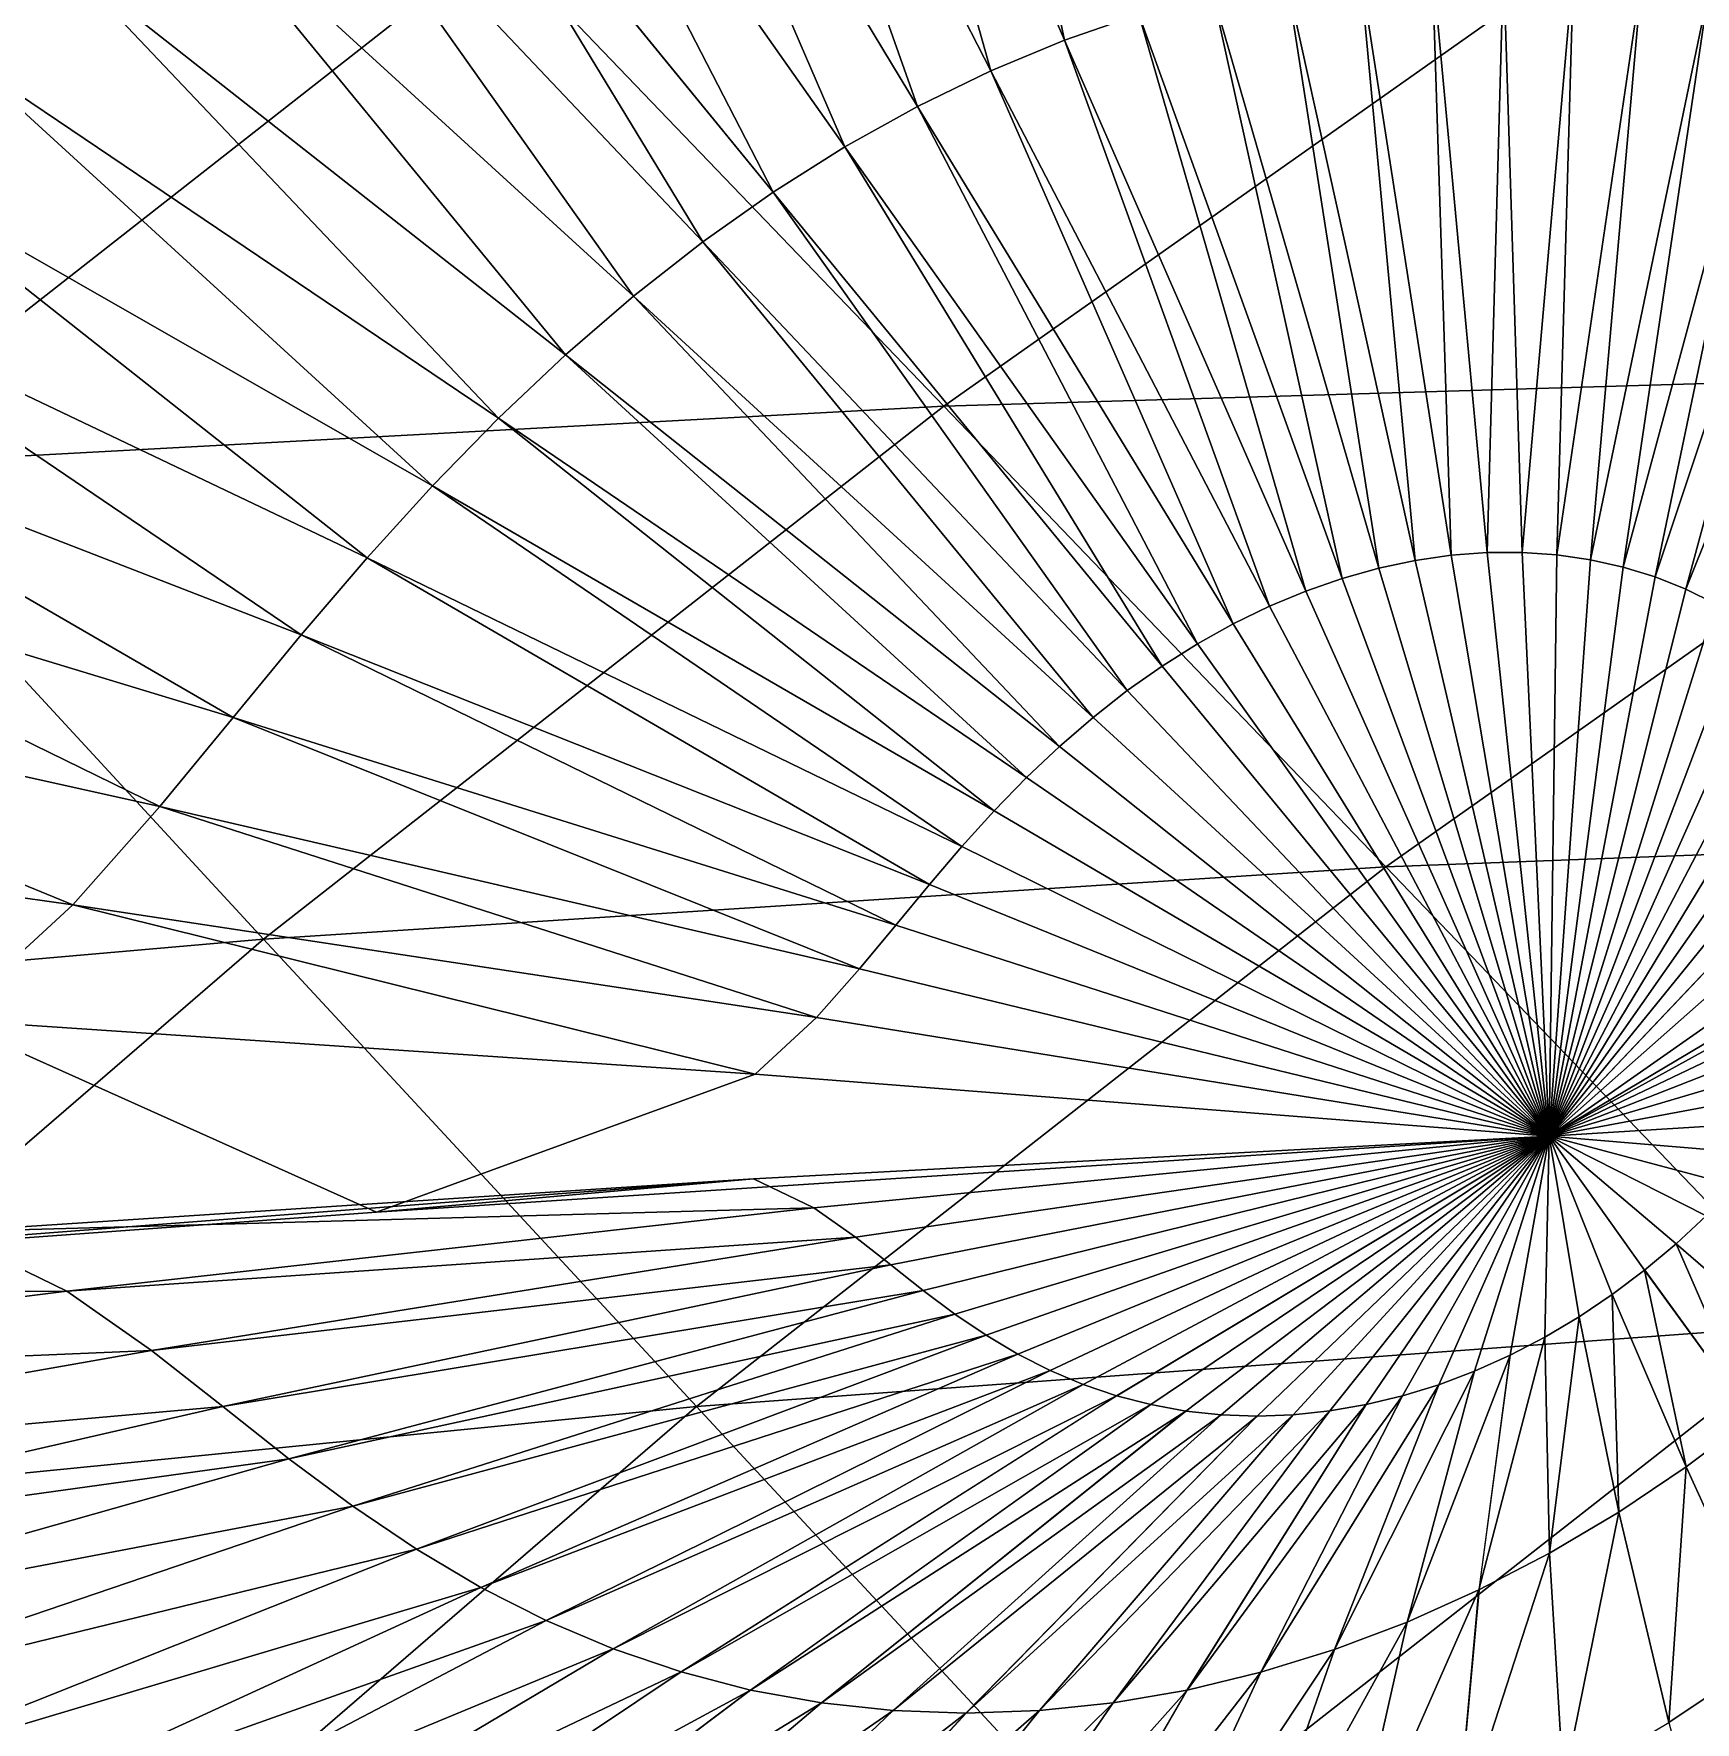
# Model space of a CAD drawing. Header units: metres. Extents: x -232 to 179, y -162 to 161.
# Drawn here: x -105.79 to -92.46, y 93.13 to 106.68 of the extents above; entities that cross this region are included whole.
import ezdxf

# ---------------------------------------------------------------- set-up
doc = ezdxf.new("R2010")
doc.units = ezdxf.units.M

msp = doc.modelspace()

# ---------------------------------------------------------------- linework, layer by layer
for points in [[(-97.522064, 106.62934, -864.8981), (-98.53685, 111.41965, -864.88116), (-99.44152, 111.10494, -864.5619), (-99.44142, 111.10504, -864.56177)], [(-98.53685, 111.41965, -864.88116), (-97.522064, 106.62934, -864.8981), (-96.927666, 106.83612, -865.10785), (-96.92757, 106.83622, -865.1077)], [(-98.1144, 106.38273, -864.7125), (-99.44152, 111.10494, -864.5619), (-100.34304, 110.7296, -864.27954), (-100.34294, 110.7297, -864.2794)], [(-99.44152, 111.10494, -864.5619), (-98.1144, 106.38273, -864.7125), (-97.522064, 106.62934, -864.8981), (-97.521965, 106.62944, -864.89795)], [(-98.702675, 106.096886, -864.552), (-100.34304, 110.7296, -864.27954), (-101.23838, 110.29455, -864.03516), (-101.23828, 110.29465, -864.03503)], [(-100.34304, 110.7296, -864.27954), (-98.702675, 106.096886, -864.552), (-98.1144, 106.38273, -864.7125), (-98.1143, 106.38283, -864.7124)], [(-109.602745, 110.44195, -862.5208), (-106.35557, 106.48983, -863.40216), (-105.53885, 107.26142, -863.408), (-105.53875, 107.26152, -863.4079)], [(-99.28504, 105.77251, -864.41705), (-101.23838, 110.29455, -864.03516), (-102.124725, 109.80085, -863.8298), (-102.124626, 109.80095, -863.82965)], [(-101.23838, 110.29455, -864.03516), (-99.28504, 105.77251, -864.41705), (-98.702675, 106.096886, -864.552), (-98.702576, 106.096985, -864.5519)], [(-99.85988, 105.410324, -864.30817), (-102.124725, 109.80085, -863.8298), (-102.99962, 109.24962, -863.66406), (-102.99952, 109.24972, -863.66394)], [(-102.124725, 109.80085, -863.8298), (-99.85988, 105.410324, -864.30817), (-99.28504, 105.77251, -864.41705), (-99.28494, 105.772606, -864.41693)], [(-100.425865, 105.01108, -864.22565), (-102.99962, 109.24962, -863.66406), (-103.86104, 108.64197, -863.53845), (-103.86094, 108.64207, -863.5383)], [(-102.99962, 109.24962, -863.66406), (-100.425865, 105.01108, -864.22565), (-99.85988, 105.410324, -864.30817), (-99.85978, 105.41042, -864.30804)], [(-100.98209, 104.575455, -864.1696), (-103.86104, 108.64197, -863.53845), (-104.7076, 107.97896, -863.4532), (-104.707504, 107.97906, -863.45306)], [(-103.86104, 108.64197, -863.53845), (-100.98209, 104.575455, -864.1696), (-100.425865, 105.01108, -864.22565), (-100.425766, 105.01118, -864.2255)], [(-101.528244, 104.104004, -864.1399), (-104.7076, 107.97896, -863.4532), (-105.53885, 107.26142, -863.408), (-105.53875, 107.26152, -863.4079)], [(-104.7076, 107.97896, -863.4532), (-101.528244, 104.104004, -864.1399), (-100.98209, 104.575455, -864.1696), (-100.981995, 104.575554, -864.1695)], [(-102.072205, 107.42265, -752.83), (-92.93742, 107.61056, -745.3272), (-98.49161, 103.69263, -744.5175), (-98.49151, 103.692726, -744.5174)], [(-89.31798, 103.96672, -737.24097), (-98.49161, 103.69263, -744.5175), (-92.93742, 107.61056, -745.3272), (-92.937325, 107.61066, -745.3271)], [(-92.93742, 107.61056, -745.3272), (-83.60289, 107.5676, -738.32355), (-89.31798, 103.96672, -737.24097), (-89.31788, 103.96682, -737.24084)], [(-110.98937, 107.048004, -760.84625), (-102.072205, 107.42265, -752.83), (-107.452385, 103.209045, -752.2881), (-107.452286, 103.209145, -752.28796)], [(-98.49161, 103.69263, -744.5175), (-107.452385, 103.209045, -752.2881), (-102.072205, 107.42265, -752.83), (-102.072105, 107.42275, -752.8299)], [(-102.064865, 103.59704, -864.1361), (-105.53885, 107.26142, -863.408), (-106.35557, 106.48983, -863.40216), (-106.35547, 106.48993, -863.40204)], [(-105.53885, 107.26142, -863.408), (-102.064865, 103.59704, -864.1361), (-101.528244, 104.104004, -864.1399), (-101.528145, 104.1041, -864.1398)], [(-94.70893, 102.454834, -865.4409), (-95.15334, 107.2128, -865.87335), (-95.74113, 107.12819, -865.5965), (-95.74103, 107.12829, -865.5964)], [(-94.4191, 102.49655, -865.57745), (-94.572136, 107.25623, -866.1704), (-95.15334, 107.2128, -865.87335), (-95.153244, 107.2129, -865.8732)], [(-95.15334, 107.2128, -865.87335), (-94.70893, 102.454834, -865.4409), (-94.4191, 102.49655, -865.57745), (-94.419, 102.49665, -865.57733)], [(-94.13251, 102.51797, -865.72394), (-93.99965, 107.258484, -866.4865), (-94.572136, 107.25623, -866.1704), (-94.57204, 107.25633, -866.1703)], [(-94.572136, 107.25623, -866.1704), (-94.4191, 102.49655, -865.57745), (-94.13251, 102.51797, -865.72394), (-94.13241, 102.51807, -865.7238)], [(-93.99965, 107.258484, -866.4865), (-94.13251, 102.51797, -865.72394), (-93.85022, 102.51908, -865.8798), (-93.85012, 102.51918, -865.8797)], [(-93.85022, 102.51908, -865.8798), (-93.43794, 107.219696, -866.8204), (-93.99965, 107.258484, -866.4865), (-93.99955, 107.25858, -866.4864)], [(-93.43794, 107.219696, -866.8204), (-93.85022, 102.51908, -865.8798), (-93.57324, 102.499954, -866.04443), (-93.57314, 102.50005, -866.0443)], [(-93.57324, 102.499954, -866.04443), (-92.88898, 107.14015, -867.1708), (-93.43794, 107.219696, -866.8204), (-93.43784, 107.219795, -866.82025)], [(-95.00092, 102.392876, -865.31494), (-95.74113, 107.12819, -865.5965), (-96.33329, 107.00253, -865.34094), (-96.33319, 107.00263, -865.3408)], [(-95.74113, 107.12819, -865.5965), (-95.00092, 102.392876, -865.31494), (-94.70893, 102.454834, -865.4409), (-94.70883, 102.45493, -865.4408)], [(-92.88898, 107.14015, -867.1708), (-93.57324, 102.499954, -866.04443), (-93.30255, 102.46073, -866.2172), (-93.30245, 102.46083, -866.2171)], [(-93.30255, 102.46073, -866.2172), (-92.35455, 107.02031, -867.5365), (-92.88898, 107.14015, -867.1708), (-92.88888, 107.14025, -867.17065)], [(-95.29401, 102.310814, -865.2), (-96.33329, 107.00253, -865.34094), (-96.927666, 106.83612, -865.10785), (-96.92757, 106.83622, -865.1077)], [(-96.33329, 107.00253, -865.34094), (-95.29401, 102.310814, -865.2), (-95.00092, 102.392876, -865.31494), (-95.000824, 102.392975, -865.3148)], [(-92.35455, 107.02031, -867.5365), (-93.30255, 102.46073, -866.2172), (-93.03903, 102.401634, -866.3976), (-93.03893, 102.40173, -866.39746)], [(-93.03903, 102.401634, -866.3976), (-91.83626, 106.86073, -867.9163), (-92.35455, 107.02031, -867.5365), (-92.354454, 107.02041, -867.5364)], [(-95.587105, 102.208855, -865.09656), (-96.927666, 106.83612, -865.10785), (-97.522064, 106.62934, -864.8981), (-97.521965, 106.62944, -864.89795)], [(-96.927666, 106.83612, -865.10785), (-95.587105, 102.208855, -865.09656), (-95.29401, 102.310814, -865.2), (-95.29391, 102.31091, -865.1999)], [(-91.83626, 106.86073, -867.9163), (-93.03903, 102.401634, -866.3976), (-92.78346, 102.32295, -866.58484), (-92.78336, 102.32305, -866.5847)], [(-92.78346, 102.32295, -866.58484), (-91.335396, 106.662155, -868.309), (-91.83626, 106.86073, -867.9163), (-91.83616, 106.86083, -867.9162)], [(-95.87918, 102.08725, -865.00507), (-97.522064, 106.62934, -864.8981), (-98.1144, 106.38273, -864.7125), (-98.1143, 106.38283, -864.7124)], [(-97.522064, 106.62934, -864.8981), (-95.87918, 102.08725, -865.00507), (-95.587105, 102.208855, -865.09656), (-95.587006, 102.208954, -865.09644)], [(-91.335396, 106.662155, -868.309), (-92.78346, 102.32295, -866.58484), (-92.53649, 102.22504, -866.77844), (-92.53639, 102.225136, -866.7783)], [(-92.53649, 102.22504, -866.77844), (-90.85289, 106.42544, -868.7136), (-91.335396, 106.662155, -868.309), (-91.3353, 106.662254, -868.3089)], [(-102.593765, 103.054405, -864.1572), (-106.35557, 106.48983, -863.40216), (-107.16054, 105.663956, -863.4343), (-107.16044, 105.664055, -863.4342)], [(-106.35557, 106.48983, -863.40216), (-102.593765, 103.054405, -864.1572), (-102.064865, 103.59704, -864.1361), (-102.064766, 103.59714, -864.136)], [(-96.16926, 101.946304, -864.9259), (-98.1144, 106.38273, -864.7125), (-98.702675, 106.096886, -864.552), (-98.702576, 106.096985, -864.5519)], [(-98.1144, 106.38273, -864.7125), (-96.16926, 101.946304, -864.9259), (-95.87918, 102.08725, -865.00507), (-95.87908, 102.08735, -865.00494)], [(-90.85289, 106.42544, -868.7136), (-92.53649, 102.22504, -866.77844), (-92.29857, 102.10831, -866.978), (-92.29847, 102.108406, -866.9779)], [(-96.45641, 101.786354, -864.8594), (-98.702675, 106.096886, -864.552), (-99.28504, 105.77251, -864.41705), (-99.28494, 105.772606, -864.41693)], [(-98.702675, 106.096886, -864.552), (-96.45641, 101.786354, -864.8594), (-96.16926, 101.946304, -864.9259), (-96.16916, 101.9464, -864.9258)], [(-96.73986, 101.607765, -864.80566), (-99.28504, 105.77251, -864.41705), (-99.85988, 105.410324, -864.30817), (-99.85978, 105.41042, -864.30804)], [(-99.28504, 105.77251, -864.41705), (-96.73986, 101.607765, -864.80566), (-96.45641, 101.786354, -864.8594), (-96.456314, 101.78645, -864.85925)], [(-103.1188, 102.47521, -864.20166), (-107.16054, 105.663956, -863.4343), (-107.95963, 104.78243, -863.50195), (-107.95953, 104.78253, -863.50183)], [(-107.16054, 105.663956, -863.4343), (-103.1188, 102.47521, -864.20166), (-102.593765, 103.054405, -864.1572), (-102.593666, 103.054504, -864.1571)], [(-97.01895, 101.4109, -864.765), (-99.85988, 105.410324, -864.30817), (-100.425865, 105.01108, -864.22565), (-100.425766, 105.01118, -864.2255)], [(-99.85988, 105.410324, -864.30817), (-97.01895, 101.4109, -864.765), (-96.73986, 101.607765, -864.80566), (-96.73976, 101.607864, -864.80554)], [(-97.29322, 101.19609, -864.73737), (-100.425865, 105.01108, -864.22565), (-100.98209, 104.575455, -864.1696), (-100.981995, 104.575554, -864.1695)], [(-100.425865, 105.01108, -864.22565), (-97.29322, 101.19609, -864.73737), (-97.01895, 101.4109, -864.765), (-97.01885, 101.410995, -864.7649)], [(-103.64728, 101.857254, -864.2666), (-107.95963, 104.78243, -863.50195), (-108.76397, 103.84192, -863.6008), (-108.76387, 103.84202, -863.6007)], [(-107.95963, 104.78243, -863.50195), (-103.64728, 101.857254, -864.2666), (-103.1188, 102.47521, -864.20166), (-103.1187, 102.47531, -864.20154)], [(-97.56253, 100.96362, -864.7227), (-100.98209, 104.575455, -864.1696), (-101.528244, 104.104004, -864.1399), (-101.528145, 104.1041, -864.1398)], [(-100.98209, 104.575455, -864.1696), (-97.56253, 100.96362, -864.7227), (-97.29322, 101.19609, -864.73737), (-97.29312, 101.19619, -864.73724)], [(-97.82713, 100.71364, -864.7208), (-101.528244, 104.104004, -864.1399), (-102.064865, 103.59704, -864.1361), (-102.064766, 103.59714, -864.136)], [(-101.528244, 104.104004, -864.1399), (-97.82713, 100.71364, -864.7208), (-97.56253, 100.96362, -864.7227), (-97.56243, 100.96372, -864.7226)], [(-98.49161, 103.69263, -744.5175), (-89.31798, 103.96672, -737.24097), (-94.94513, 99.99732, -736.4206), (-94.94503, 99.99742, -736.4205)], [(-85.7322, 100.346146, -729.3499), (-94.94513, 99.99732, -736.4206), (-89.31798, 103.96672, -737.24097), (-89.31788, 103.96682, -737.24084)], [(-104.19297, 101.195915, -864.34717), (-108.76397, 103.84192, -863.6008), (-109.594505, 102.83537, -863.72345), (-109.594406, 102.83547, -863.7233)], [(-108.76397, 103.84192, -863.6008), (-104.19297, 101.195915, -864.34717), (-103.64728, 101.857254, -864.2666), (-103.64718, 101.85735, -864.2665)], [(-107.452385, 103.209045, -752.2881), (-98.49161, 103.69263, -744.5175), (-103.94998, 99.41776, -743.96765), (-103.94988, 99.41786, -743.9675)], [(-94.94513, 99.99732, -736.4206), (-103.94998, 99.41776, -743.96765), (-98.49161, 103.69263, -744.5175), (-98.49151, 103.692726, -744.5174)], [(-98.08793, 100.44607, -864.73126), (-102.064865, 103.59704, -864.1361), (-102.593765, 103.054405, -864.1572), (-102.593666, 103.054504, -864.1571)], [(-102.064865, 103.59704, -864.1361), (-98.08793, 100.44607, -864.73126), (-97.82713, 100.71364, -864.7208), (-97.827034, 100.71374, -864.7207)], [(-103.94998, 99.41776, -743.96765), (-112.73515, 98.648895, -752.00085), (-107.452385, 103.209045, -752.2881), (-107.452286, 103.209145, -752.28796)], [(-98.34682, 100.16048, -864.7532), (-102.593765, 103.054405, -864.1572), (-103.1188, 102.47521, -864.20166), (-103.1187, 102.47531, -864.20154)], [(-102.593765, 103.054405, -864.1572), (-98.34682, 100.16048, -864.7532), (-98.08793, 100.44607, -864.73126), (-98.08783, 100.44617, -864.73114)], [(-104.78335, 100.48166, -864.4336), (-109.594505, 102.83537, -863.72345), (-110.493034, 101.74829, -863.855), (-110.492935, 101.74839, -863.85486)], [(-109.594505, 102.83537, -863.72345), (-104.78335, 100.48166, -864.4336), (-104.19297, 101.195915, -864.34717), (-104.19287, 101.196014, -864.34705)], [(-98.60741, 99.85577, -864.78516), (-103.1188, 102.47521, -864.20166), (-103.64728, 101.857254, -864.2666), (-103.64718, 101.85735, -864.2665)], [(-103.1188, 102.47521, -864.20166), (-98.60741, 99.85577, -864.78516), (-98.34682, 100.16048, -864.7532), (-98.34672, 100.160576, -864.75305)], [(-93.633896, 97.83467, -865.1616), (-94.70893, 102.454834, -865.4409), (-95.00092, 102.392876, -865.31494), (-95.000824, 102.392975, -865.3148)], [(-93.633896, 97.83467, -865.1616), (-94.4191, 102.49655, -865.57745), (-94.70893, 102.454834, -865.4409), (-94.70883, 102.45493, -865.4408)], [(-94.70893, 102.454834, -865.4409), (-93.633896, 97.83467, -865.1616), (-93.633896, 97.83467, -865.1616), (-93.6338, 97.83477, -865.1615)], [(-93.633896, 97.83467, -865.1616), (-94.13251, 102.51797, -865.72394), (-94.4191, 102.49655, -865.57745), (-94.419, 102.49665, -865.57733)], [(-94.4191, 102.49655, -865.57745), (-93.633896, 97.83467, -865.1616), (-93.633896, 97.83467, -865.1616), (-93.6338, 97.83477, -865.1615)], [(-93.633896, 97.83467, -865.1616), (-93.85022, 102.51908, -865.8798), (-94.13251, 102.51797, -865.72394), (-94.13241, 102.51807, -865.7238)], [(-94.13251, 102.51797, -865.72394), (-93.633896, 97.83467, -865.1616), (-93.633896, 97.83467, -865.1616), (-93.6338, 97.83477, -865.1615)], [(-93.633896, 97.83467, -865.1616), (-93.57324, 102.499954, -866.04443), (-93.85022, 102.51908, -865.8798), (-93.85012, 102.51918, -865.8797)], [(-93.85022, 102.51908, -865.8798), (-93.633896, 97.83467, -865.1616), (-93.633896, 97.83467, -865.1616), (-93.6338, 97.83477, -865.1615)], [(-93.633896, 97.83467, -865.1616), (-93.30255, 102.46073, -866.2172), (-93.57324, 102.499954, -866.04443), (-93.57314, 102.50005, -866.0443)], [(-93.57324, 102.499954, -866.04443), (-93.633896, 97.83467, -865.1616), (-93.633896, 97.83467, -865.1616), (-93.6338, 97.83477, -865.1615)], [(-93.633896, 97.83467, -865.1616), (-93.03903, 102.401634, -866.3976), (-93.30255, 102.46073, -866.2172), (-93.30245, 102.46083, -866.2171)], [(-93.30255, 102.46073, -866.2172), (-93.633896, 97.83467, -865.1616), (-93.633896, 97.83467, -865.1616), (-93.6338, 97.83477, -865.1615)], [(-93.633896, 97.83467, -865.1616), (-95.29401, 102.310814, -865.2), (-95.587105, 102.208855, -865.09656), (-95.587006, 102.208954, -865.09644)], [(-93.633896, 97.83467, -865.1616), (-95.00092, 102.392876, -865.31494), (-95.29401, 102.310814, -865.2), (-95.29391, 102.31091, -865.1999)], [(-95.29401, 102.310814, -865.2), (-93.633896, 97.83467, -865.1616), (-93.633896, 97.83467, -865.1616), (-93.6338, 97.83477, -865.1615)], [(-95.00092, 102.392876, -865.31494), (-93.633896, 97.83467, -865.1616), (-93.633896, 97.83467, -865.1616), (-93.6338, 97.83477, -865.1615)], [(-93.633896, 97.83467, -865.1616), (-92.78346, 102.32295, -866.58484), (-93.03903, 102.401634, -866.3976), (-93.03893, 102.40173, -866.39746)], [(-93.03903, 102.401634, -866.3976), (-93.633896, 97.83467, -865.1616), (-93.633896, 97.83467, -865.1616), (-93.6338, 97.83477, -865.1615)], [(-93.633896, 97.83467, -865.1616), (-92.53649, 102.22504, -866.77844), (-92.78346, 102.32295, -866.58484), (-92.78336, 102.32305, -866.5847)], [(-92.78346, 102.32295, -866.58484), (-93.633896, 97.83467, -865.1616), (-93.633896, 97.83467, -865.1616), (-93.6338, 97.83477, -865.1615)], [(-93.633896, 97.83467, -865.1616), (-95.587105, 102.208855, -865.09656), (-95.87918, 102.08725, -865.00507), (-95.87908, 102.08735, -865.00494)], [(-95.587105, 102.208855, -865.09656), (-93.633896, 97.83467, -865.1616), (-93.633896, 97.83467, -865.1616), (-93.6338, 97.83477, -865.1615)], [(-93.633896, 97.83467, -865.1616), (-92.29857, 102.10831, -866.978), (-92.53649, 102.22504, -866.77844), (-92.53639, 102.225136, -866.7783)], [(-92.53649, 102.22504, -866.77844), (-93.633896, 97.83467, -865.1616), (-93.633896, 97.83467, -865.1616), (-93.6338, 97.83477, -865.1615)], [(-93.633896, 97.83467, -865.1616), (-95.87918, 102.08725, -865.00507), (-96.16926, 101.946304, -864.9259), (-96.16916, 101.9464, -864.9258)], [(-95.87918, 102.08725, -865.00507), (-93.633896, 97.83467, -865.1616), (-93.633896, 97.83467, -865.1616), (-93.6338, 97.83477, -865.1615)], [(-93.633896, 97.83467, -865.1616), (-92.06989, 101.973274, -867.183), (-92.29857, 102.10831, -866.978), (-92.29847, 102.108406, -866.9779)], [(-92.29857, 102.10831, -866.978), (-93.633896, 97.83467, -865.1616), (-93.633896, 97.83467, -865.1616), (-93.6338, 97.83477, -865.1615)], [(-93.633896, 97.83467, -865.1616), (-96.16926, 101.946304, -864.9259), (-96.45641, 101.786354, -864.8594), (-96.456314, 101.78645, -864.85925)], [(-96.16926, 101.946304, -864.9259), (-93.633896, 97.83467, -865.1616), (-93.633896, 97.83467, -865.1616), (-93.6338, 97.83477, -865.1615)], [(-93.633896, 97.83467, -865.1616), (-91.85028, 101.820496, -867.39325), (-92.06989, 101.973274, -867.183), (-92.06979, 101.97337, -867.18286)], [(-92.06989, 101.973274, -867.183), (-93.633896, 97.83467, -865.1616), (-93.633896, 97.83467, -865.1616), (-93.6338, 97.83477, -865.1615)], [(-105.48131, 99.6931, -864.5035), (-110.493034, 101.74829, -863.855), (-111.55532, 100.54812, -863.9613), (-111.55522, 100.54822, -863.9612)], [(-110.493034, 101.74829, -863.855), (-105.48131, 99.6931, -864.5035), (-104.78335, 100.48166, -864.4336), (-104.78325, 100.48176, -864.4335)], [(-98.87649, 99.52966, -864.82495), (-103.64728, 101.857254, -864.2666), (-104.19297, 101.195915, -864.34717), (-104.19287, 101.196014, -864.34705)], [(-103.64728, 101.857254, -864.2666), (-98.87649, 99.52966, -864.82495), (-98.60741, 99.85577, -864.78516), (-98.60731, 99.855865, -864.78503)], [(-93.633896, 97.83467, -865.1616), (-96.45641, 101.786354, -864.8594), (-96.73986, 101.607765, -864.80566), (-96.73976, 101.607864, -864.80554)], [(-96.45641, 101.786354, -864.8594), (-93.633896, 97.83467, -865.1616), (-93.633896, 97.83467, -865.1616), (-93.6338, 97.83477, -865.1615)], [(-93.633896, 97.83467, -865.1616), (-91.63896, 101.6506, -867.6088), (-91.85028, 101.820496, -867.39325), (-91.85018, 101.820595, -867.3931)], [(-91.85028, 101.820496, -867.39325), (-93.633896, 97.83467, -865.1616), (-93.633896, 97.83467, -865.1616), (-93.6338, 97.83477, -865.1615)], [(-93.633896, 97.83467, -865.1616), (-96.73986, 101.607765, -864.80566), (-97.01895, 101.4109, -864.765), (-97.01885, 101.410995, -864.7649)], [(-96.73986, 101.607765, -864.80566), (-93.633896, 97.83467, -865.1616), (-93.633896, 97.83467, -865.1616), (-93.6338, 97.83477, -865.1615)], [(-93.633896, 97.83467, -865.1616), (-91.434235, 101.46432, -867.83026), (-91.63896, 101.6506, -867.6088), (-91.63886, 101.650696, -867.6087)], [(-91.63896, 101.6506, -867.6088), (-93.633896, 97.83467, -865.1616), (-93.633896, 97.83467, -865.1616), (-93.6338, 97.83477, -865.1615)], [(-93.633896, 97.83467, -865.1616), (-97.01895, 101.4109, -864.765), (-97.29322, 101.19609, -864.73737), (-97.29312, 101.19619, -864.73724)], [(-97.01895, 101.4109, -864.765), (-93.633896, 97.83467, -865.1616), (-93.633896, 97.83467, -865.1616), (-93.6338, 97.83477, -865.1615)], [(-93.633896, 97.83467, -865.1616), (-91.23276, 101.26255, -868.05884), (-91.434235, 101.46432, -867.83026), (-91.434135, 101.46442, -867.83014)], [(-91.434235, 101.46432, -867.83026), (-93.633896, 97.83467, -865.1616), (-93.633896, 97.83467, -865.1616), (-93.6338, 97.83477, -865.1615)], [(-93.633896, 97.83467, -865.1616), (-91.02787, 101.04652, -868.29755), (-91.23276, 101.26255, -868.05884), (-91.23266, 101.26265, -868.0587)], [(-91.23276, 101.26255, -868.05884), (-93.633896, 97.83467, -865.1616), (-93.633896, 97.83467, -865.1616), (-93.6338, 97.83477, -865.1615)], [(-99.167595, 99.17747, -864.86755), (-104.19297, 101.195915, -864.34717), (-104.78335, 100.48166, -864.4336), (-104.78325, 100.48176, -864.4335)], [(-104.19297, 101.195915, -864.34717), (-99.167595, 99.17747, -864.86755), (-98.87649, 99.52966, -864.82495), (-98.87639, 99.52976, -864.8248)], [(-93.633896, 97.83467, -865.1616), (-97.29322, 101.19609, -864.73737), (-97.56253, 100.96362, -864.7227), (-97.56243, 100.96372, -864.7226)], [(-97.29322, 101.19609, -864.73737), (-93.633896, 97.83467, -865.1616), (-93.633896, 97.83467, -865.1616), (-93.6338, 97.83477, -865.1615)], [(-93.633896, 97.83467, -865.1616), (-97.56253, 100.96362, -864.7227), (-97.82713, 100.71364, -864.7208), (-97.827034, 100.71374, -864.7207)], [(-97.56253, 100.96362, -864.7227), (-93.633896, 97.83467, -865.1616), (-93.633896, 97.83467, -865.1616), (-93.6338, 97.83477, -865.1615)], [(-93.6339, 97.83467, -865.1616), (-90.80519, 100.81832, -868.5532), (-91.02787, 101.04652, -868.29755), (-91.02777, 101.046616, -868.2974)], [(-91.02787, 101.04652, -868.29755), (-93.633896, 97.83467, -865.1616), (-93.6339, 97.83467, -865.1616), (-93.633804, 97.83477, -865.1615)], [(-93.6339, 97.83467, -865.1616), (-90.52648, 100.58349, -868.84375), (-90.80519, 100.81832, -868.5532), (-90.80509, 100.81842, -868.5531)], [(-90.80519, 100.81832, -868.5532), (-93.6339, 97.83467, -865.1616), (-93.6339, 97.83467, -865.1616), (-93.633804, 97.83477, -865.1615)], [(-93.633896, 97.83467, -865.1616), (-97.82713, 100.71364, -864.7208), (-98.08793, 100.44607, -864.73126), (-98.08783, 100.44617, -864.73114)], [(-97.82713, 100.71364, -864.7208), (-93.633896, 97.83467, -865.1616), (-93.633896, 97.83467, -865.1616), (-93.6338, 97.83477, -865.1615)], [(-111.55532, 100.54812, -863.9613), (-106.48285, 98.7684, -864.4839), (-105.48131, 99.6931, -864.5035), (-105.48121, 99.6932, -864.50336)], [(-93.6339, 97.83467, -865.1616), (-90.01596, 100.371574, -869.2495), (-90.52648, 100.58349, -868.84375), (-90.52638, 100.58359, -868.8436)], [(-90.52648, 100.58349, -868.84375), (-93.6339, 97.83467, -865.1616), (-93.6339, 97.83467, -865.1616), (-93.633804, 97.83477, -865.1615)], [(-99.51176, 98.788635, -864.902), (-104.78335, 100.48166, -864.4336), (-105.48131, 99.6931, -864.5035), (-105.48121, 99.6932, -864.50336)], [(-104.78335, 100.48166, -864.4336), (-99.51176, 98.788635, -864.902), (-99.167595, 99.17747, -864.86755), (-99.167496, 99.17757, -864.86743)], [(-93.633896, 97.83467, -865.1616), (-98.08793, 100.44607, -864.73126), (-98.34682, 100.16048, -864.7532), (-98.34672, 100.160576, -864.75305)], [(-98.08793, 100.44607, -864.73126), (-93.633896, 97.83467, -865.1616), (-93.633896, 97.83467, -865.1616), (-93.6338, 97.83477, -865.1615)], [(-94.94513, 99.99732, -736.4206), (-85.7322, 100.346146, -729.3499), (-91.42601, 96.32971, -728.5199), (-91.42591, 96.32981, -728.5198)], [(-93.6339, 97.83467, -865.1616), (-90.02183, 99.982925, -869.47144), (-90.01596, 100.371574, -869.2495), (-90.01586, 100.37167, -869.2494)], [(-90.01596, 100.371574, -869.2495), (-93.6339, 97.83467, -865.1616), (-93.6339, 97.83467, -865.1616), (-93.633804, 97.83477, -865.1615)], [(-93.63389, 97.83467, -865.1616), (-98.34682, 100.16048, -864.7532), (-98.60741, 99.85577, -864.78516), (-98.60731, 99.855865, -864.78503)], [(-98.34682, 100.16048, -864.7532), (-93.63389, 97.83467, -865.1616), (-93.633896, 97.83467, -865.1616), (-93.6338, 97.83477, -865.1615)], [(-103.94998, 99.41776, -743.96765), (-94.94513, 99.99732, -736.4206), (-100.47522, 95.6663, -735.8636), (-100.47512, 95.6664, -735.86346)], [(-91.42601, 96.32971, -728.5199), (-100.47522, 95.6663, -735.8636), (-94.94513, 99.99732, -736.4206), (-94.94503, 99.99742, -736.4205)], [(-93.6339, 97.83467, -865.1616), (-90.54227, 99.53749, -869.4409), (-90.02183, 99.982925, -869.47144), (-90.02173, 99.983025, -869.4713)], [(-90.02183, 99.982925, -869.47144), (-93.6339, 97.83467, -865.1616), (-93.6339, 97.83467, -865.1616), (-93.633804, 97.83477, -865.1615)], [(-93.63389, 97.83467, -865.1616), (-98.60741, 99.85577, -864.78516), (-98.87649, 99.52966, -864.82495), (-98.87639, 99.52976, -864.8248)], [(-98.60741, 99.85577, -864.78516), (-93.63389, 97.83467, -865.1616), (-93.63389, 97.83467, -865.1616), (-93.63379, 97.83477, -865.1615)], [(-100.005615, 98.332664, -864.89233), (-105.48131, 99.6931, -864.5035), (-106.48285, 98.7684, -864.4839), (-106.48275, 98.7685, -864.48376)], [(-105.48131, 99.6931, -864.5035), (-100.005615, 98.332664, -864.89233), (-99.51176, 98.788635, -864.902), (-99.51166, 98.788734, -864.90186)], [(-93.63389, 97.83467, -865.1616), (-98.87649, 99.52966, -864.82495), (-99.167595, 99.17747, -864.86755), (-99.167496, 99.17757, -864.86743)], [(-98.87649, 99.52966, -864.82495), (-93.63389, 97.83467, -865.1616), (-93.63389, 97.83467, -865.1616), (-93.63379, 97.83477, -865.1615)], [(-93.6339, 97.83467, -865.1616), (-90.83, 99.174355, -869.49176), (-90.54227, 99.53749, -869.4409), (-90.54217, 99.53759, -869.4408)], [(-90.54227, 99.53749, -869.4409), (-93.6339, 97.83467, -865.1616), (-93.6339, 97.83467, -865.1616), (-93.633804, 97.83477, -865.1615)], [(-112.73515, 98.648895, -752.00085), (-103.94998, 99.41776, -743.96765), (-109.309555, 94.791336, -743.6763), (-109.309456, 94.791435, -743.67615)], [(-100.47522, 95.6663, -735.8636), (-109.309555, 94.791336, -743.6763), (-103.94998, 99.41776, -743.96765), (-103.94988, 99.41786, -743.9675)], [(-93.63389, 97.83467, -865.1616), (-99.167595, 99.17747, -864.86755), (-99.51176, 98.788635, -864.902), (-99.51166, 98.788734, -864.90186)], [(-99.167595, 99.17747, -864.86755), (-93.63389, 97.83467, -865.1616), (-93.63389, 97.83467, -865.1616), (-93.63379, 97.83477, -865.1615)], [(-93.6339, 97.83467, -865.1616), (-91.06113, 98.84337, -869.55536), (-90.83, 99.174355, -869.49176), (-90.8299, 99.17445, -869.49164)], [(-90.83, 99.174355, -869.49176), (-93.6339, 97.83467, -865.1616), (-93.6339, 97.83467, -865.1616), (-93.633804, 97.83477, -865.1615)], [(-103.04394, 97.22695, -863.8484), (-106.48285, 98.7684, -864.4839), (-112.6446, 96.526, -862.3667), (-112.6445, 96.5261, -862.3666)], [(-106.48285, 98.7684, -864.4839), (-103.04394, 97.22695, -863.8484), (-100.005615, 98.332664, -864.89233), (-100.005516, 98.33276, -864.8922)], [(-93.63389, 97.83467, -865.1616), (-99.51176, 98.788635, -864.902), (-100.005615, 98.332664, -864.89233), (-100.005516, 98.33276, -864.8922)], [(-99.51176, 98.788635, -864.902), (-93.63389, 97.83467, -865.1616), (-93.63389, 97.83467, -865.1616), (-93.63379, 97.83477, -865.1615)], [(-93.6339, 97.83467, -865.1616), (-91.273964, 98.532715, -869.6173), (-91.06113, 98.84337, -869.55536), (-91.06103, 98.84347, -869.55524)], [(-91.06113, 98.84337, -869.55536), (-93.6339, 97.83467, -865.1616), (-93.6339, 97.83467, -865.1616), (-93.633804, 97.83477, -865.1615)], [(-91.273964, 98.532715, -869.6173), (-93.6339, 97.83467, -865.1616), (-93.633896, 97.83467, -865.1616), (-93.6338, 97.83477, -865.1615)], [(-93.633896, 97.83467, -865.1616), (-91.48294, 98.237976, -869.6722), (-91.273964, 98.532715, -869.6173), (-91.273865, 98.532814, -869.6172)], [(-93.63389, 97.83467, -865.1616), (-100.005615, 98.332664, -864.89233), (-103.04394, 97.22695, -863.8484), (-103.04384, 97.22705, -863.84827)], [(-100.005615, 98.332664, -864.89233), (-93.63389, 97.83467, -865.1616), (-93.63389, 97.83467, -865.1616), (-93.63379, 97.83477, -865.1615)], [(-93.633896, 97.83467, -865.1616), (-91.69471, 97.95736, -869.71735), (-91.48294, 98.237976, -869.6722), (-91.48284, 98.238075, -869.67206)], [(-91.48294, 98.237976, -869.6722), (-93.633896, 97.83467, -865.1616), (-93.633896, 97.83467, -865.1616), (-93.6338, 97.83477, -865.1615)], [(-93.633896, 97.83467, -865.1616), (-91.91263, 97.69023, -869.7513), (-91.69471, 97.95736, -869.71735), (-91.69461, 97.95746, -869.7172)], [(-91.69471, 97.95736, -869.71735), (-93.633896, 97.83467, -865.1616), (-93.633896, 97.83467, -865.1616), (-93.6338, 97.83477, -865.1615)], [(-103.04394, 97.22695, -863.8484), (-93.63389, 97.83467, -865.1616), (-93.63389, 97.83467, -865.1616), (-93.63379, 97.83477, -865.1615)], [(-93.63389, 97.83467, -865.1616), (-103.04394, 97.22695, -863.8484), (-100.018265, 97.49479, -865.37067), (-100.018166, 97.49489, -865.37054)], [(-100.018265, 97.49479, -865.37067), (-93.63389, 97.83467, -865.1616), (-93.63389, 97.83467, -865.1616), (-93.63379, 97.83477, -865.1615)], [(-93.63389, 97.83467, -865.1616), (-100.018265, 97.49479, -865.37067), (-99.534836, 97.26019, -865.7746), (-99.53474, 97.26029, -865.7745)], [(-99.534836, 97.26019, -865.7746), (-93.63389, 97.83467, -865.1616), (-93.63389, 97.83467, -865.1616), (-93.63379, 97.83477, -865.1615)], [(-93.63389, 97.83467, -865.1616), (-99.534836, 97.26019, -865.7746), (-99.20009, 97.02514, -866.0963), (-99.19999, 97.02524, -866.0962)], [(-99.20009, 97.02514, -866.0963), (-93.63389, 97.83467, -865.1616), (-93.63389, 97.83467, -865.1616), (-93.63379, 97.83477, -865.1615)], [(-93.63389, 97.83467, -865.1616), (-99.20009, 97.02514, -866.0963), (-98.917656, 96.80286, -866.3817), (-98.91756, 96.802956, -866.3816)], [(-98.917656, 96.80286, -866.3817), (-93.63389, 97.83467, -865.1616), (-93.63389, 97.83467, -865.1616), (-93.63379, 97.83477, -865.1615)], [(-93.63389, 97.83467, -865.1616), (-98.917656, 96.80286, -866.3817), (-98.65661, 96.59683, -866.64575), (-98.65651, 96.59693, -866.6456)], [(-98.65661, 96.59683, -866.64575), (-93.633896, 97.83467, -865.1616), (-93.63389, 97.83467, -865.1616), (-93.63379, 97.83477, -865.1615)], [(-93.633896, 97.83467, -865.1616), (-98.65661, 96.59683, -866.64575), (-98.40346, 96.408485, -866.8952), (-98.40336, 96.408585, -866.8951)], [(-98.40346, 96.408485, -866.8952), (-93.633896, 97.83467, -865.1616), (-93.633896, 97.83467, -865.1616), (-93.6338, 97.83477, -865.1615)], [(-93.633896, 97.83467, -865.1616), (-98.40346, 96.408485, -866.8952), (-98.15144, 96.23862, -867.1333), (-98.151344, 96.238716, -867.1332)], [(-98.15144, 96.23862, -867.1333), (-93.633896, 97.83467, -865.1616), (-93.633896, 97.83467, -865.1616), (-93.6338, 97.83477, -865.1615)], [(-93.633896, 97.83467, -865.1616), (-98.15144, 96.23862, -867.1333), (-97.896965, 96.08776, -867.3618), (-97.896866, 96.08786, -867.3617)], [(-97.896965, 96.08776, -867.3618), (-93.633896, 97.83467, -865.1616), (-93.633896, 97.83467, -865.1616), (-93.6338, 97.83477, -865.1615)], [(-93.633896, 97.83467, -865.1616), (-97.896965, 96.08776, -867.3618), (-97.638115, 95.956345, -867.5814), (-97.638016, 95.95644, -867.5813)], [(-97.638115, 95.956345, -867.5814), (-93.633896, 97.83467, -865.1616), (-93.633896, 97.83467, -865.1616), (-93.6338, 97.83477, -865.1615)], [(-93.633896, 97.83467, -865.1616), (-97.638115, 95.956345, -867.5814), (-97.37401, 95.8447, -867.79254), (-97.37391, 95.8448, -867.7924)], [(-97.37401, 95.8447, -867.79254), (-93.633896, 97.83467, -865.1616), (-93.633896, 97.83467, -865.1616), (-93.6338, 97.83477, -865.1615)], [(-93.633896, 97.83467, -865.1616), (-97.37401, 95.8447, -867.79254), (-97.104355, 95.7531, -867.9951), (-97.104256, 95.7532, -867.995)], [(-97.104355, 95.7531, -867.9951), (-93.633896, 97.83467, -865.1616), (-93.633896, 97.83467, -865.1616), (-93.6338, 97.83477, -865.1615)], [(-93.633896, 97.83467, -865.1616), (-97.104355, 95.7531, -867.9951), (-96.82932, 95.68175, -868.1889), (-96.82922, 95.68185, -868.1888)], [(-96.82932, 95.68175, -868.1889), (-93.633896, 97.83467, -865.1616), (-93.633896, 97.83467, -865.1616), (-93.6338, 97.83477, -865.1615)], [(-93.633896, 97.83467, -865.1616), (-96.82932, 95.68175, -868.1889), (-96.54934, 95.63078, -868.37366), (-96.54924, 95.63088, -868.37354)], [(-96.54934, 95.63078, -868.37366), (-93.633896, 97.83467, -865.1616), (-93.633896, 97.83467, -865.1616), (-93.6338, 97.83477, -865.1615)], [(-93.633896, 97.83467, -865.1616), (-96.54934, 95.63078, -868.37366), (-96.26505, 95.600266, -868.54895), (-96.26495, 95.600365, -868.5488)], [(-96.26505, 95.600266, -868.54895), (-93.633896, 97.83467, -865.1616), (-93.633896, 97.83467, -865.1616), (-93.6338, 97.83477, -865.1615)], [(-93.633896, 97.83467, -865.1616), (-96.26505, 95.600266, -868.54895), (-95.97726, 95.59021, -868.7143), (-95.97716, 95.59031, -868.7142)], [(-95.97726, 95.59021, -868.7143), (-93.633896, 97.83467, -865.1616), (-93.633896, 97.83467, -865.1616), (-93.6338, 97.83477, -865.1615)], [(-93.633896, 97.83467, -865.1616), (-95.97726, 95.59021, -868.7143), (-95.68686, 95.60055, -868.8693), (-95.68676, 95.60065, -868.8692)], [(-95.68686, 95.60055, -868.8693), (-93.633896, 97.83467, -865.1616), (-93.633896, 97.83467, -865.1616), (-93.6338, 97.83477, -865.1615)], [(-93.633896, 97.83467, -865.1616), (-95.68686, 95.60055, -868.8693), (-95.394844, 95.63112, -869.0135), (-95.394745, 95.63122, -869.01337)], [(-95.394844, 95.63112, -869.0135), (-93.633896, 97.83467, -865.1616), (-93.633896, 97.83467, -865.1616), (-93.6338, 97.83477, -865.1615)], [(-93.633896, 97.83467, -865.1616), (-95.394844, 95.63112, -869.0135), (-95.10224, 95.681725, -869.1464), (-95.10214, 95.68182, -869.1463)], [(-95.10224, 95.681725, -869.1464), (-93.633896, 97.83467, -865.1616), (-93.633896, 97.83467, -865.1616), (-93.6338, 97.83477, -865.1615)], [(-93.633896, 97.83467, -865.1616), (-95.10224, 95.681725, -869.1464), (-94.81011, 95.752075, -869.26764), (-94.81001, 95.752174, -869.2675)], [(-94.81011, 95.752075, -869.26764), (-93.633896, 97.83467, -865.1616), (-93.633896, 97.83467, -865.1616), (-93.6338, 97.83477, -865.1615)], [(-93.633896, 97.83467, -865.1616), (-94.81011, 95.752075, -869.26764), (-94.51956, 95.84181, -869.3767), (-94.51946, 95.84191, -869.3766)], [(-94.51956, 95.84181, -869.3767), (-93.633896, 97.83467, -865.1616), (-93.633896, 97.83467, -865.1616), (-93.6338, 97.83477, -865.1615)], [(-93.633896, 97.83467, -865.1616), (-94.51956, 95.84181, -869.3767), (-94.23165, 95.95053, -869.4734), (-94.23155, 95.95063, -869.47327)], [(-94.23165, 95.95053, -869.4734), (-93.633896, 97.83467, -865.1616), (-93.633896, 97.83467, -865.1616), (-93.6338, 97.83477, -865.1615)], [(-93.633896, 97.83467, -865.1616), (-94.23165, 95.95053, -869.4734), (-93.94746, 96.077736, -869.55725), (-93.94736, 96.077835, -869.5571)], [(-93.94746, 96.077736, -869.55725), (-93.633896, 97.83467, -865.1616), (-93.633896, 97.83467, -865.1616), (-93.6338, 97.83477, -865.1615)], [(-93.633896, 97.83467, -865.1616), (-93.94746, 96.077736, -869.55725), (-93.66801, 96.22289, -869.62805), (-93.66791, 96.22299, -869.6279)], [(-93.66801, 96.22289, -869.62805), (-93.633896, 97.83467, -865.1616), (-93.633896, 97.83467, -865.1616), (-93.6338, 97.83477, -865.1615)], [(-93.633896, 97.83467, -865.1616), (-93.66801, 96.22289, -869.62805), (-93.394264, 96.38544, -869.68567), (-93.394165, 96.38554, -869.68555)], [(-93.394264, 96.38544, -869.68567), (-93.633896, 97.83467, -865.1616), (-93.633896, 97.83467, -865.1616), (-93.6338, 97.83477, -865.1615)], [(-93.127144, 96.56473, -869.7299), (-93.633896, 97.83467, -865.1616), (-93.633896, 97.83467, -865.1616), (-93.6338, 97.83477, -865.1615)], [(-92.86744, 96.760124, -869.76074), (-93.633896, 97.83467, -865.1616), (-93.633896, 97.83467, -865.1616), (-93.6338, 97.83477, -865.1615)], [(-92.61581, 96.970985, -869.7781), (-93.633896, 97.83467, -865.1616), (-93.633896, 97.83467, -865.1616), (-93.6338, 97.83477, -865.1615)], [(-92.37272, 97.19666, -869.7821), (-93.633896, 97.83467, -865.1616), (-93.633896, 97.83467, -865.1616), (-93.6338, 97.83477, -865.1615)], [(-92.13838, 97.43657, -869.7731), (-93.633896, 97.83467, -865.1616), (-93.633896, 97.83467, -865.1616), (-93.6338, 97.83477, -865.1615)], [(-91.91263, 97.69023, -869.7513), (-93.633896, 97.83467, -865.1616), (-93.633896, 97.83467, -865.1616), (-93.6338, 97.83477, -865.1615)], [(-93.633896, 97.83467, -865.1616), (-93.394264, 96.38544, -869.68567), (-93.127144, 96.56473, -869.7299), (-93.127045, 96.56483, -869.7298)], [(-93.633896, 97.83467, -865.1616), (-93.127144, 96.56473, -869.7299), (-92.86744, 96.760124, -869.76074), (-92.86734, 96.76022, -869.7606)], [(-93.633896, 97.83467, -865.1616), (-92.86744, 96.760124, -869.76074), (-92.61581, 96.970985, -869.7781), (-92.61571, 96.971085, -869.77795)], [(-93.633896, 97.83467, -865.1616), (-92.61581, 96.970985, -869.7781), (-92.37272, 97.19666, -869.7821), (-92.37262, 97.19676, -869.782)], [(-93.633896, 97.83467, -865.1616), (-92.37272, 97.19666, -869.7821), (-92.13838, 97.43657, -869.7731), (-92.13828, 97.43667, -869.77295)], [(-93.633896, 97.83467, -865.1616), (-92.13838, 97.43657, -869.7731), (-91.91263, 97.69023, -869.7513), (-91.91253, 97.69033, -869.75116)], [(-112.6446, 96.526, -862.3667), (-100.018265, 97.49479, -865.37067), (-103.04394, 97.22695, -863.8484), (-103.04384, 97.22705, -863.84827)], [(-100.018265, 97.49479, -865.37067), (-112.6446, 96.526, -862.3667), (-106.5085, 97.069176, -865.454), (-106.5084, 97.069275, -865.45386)], [(-106.5085, 97.069176, -865.454), (-99.534836, 97.26019, -865.7746), (-100.018265, 97.49479, -865.37067), (-100.018166, 97.49489, -865.37054)], [(-99.534836, 97.26019, -865.7746), (-106.5085, 97.069176, -865.454), (-105.5281, 96.59341, -866.2731), (-105.528, 96.593506, -866.27295)], [(-105.5281, 96.59341, -866.2731), (-99.20009, 97.02514, -866.0963), (-99.534836, 97.26019, -865.7746), (-99.53474, 97.26029, -865.7745)], [(-91.49625, 96.00689, -874.3922), (-92.37272, 97.19666, -869.7821), (-92.61581, 96.970985, -869.7781), (-92.61571, 96.971085, -869.77795)], [(-113.11868, 96.554565, -865.40796), (-105.5281, 96.59341, -866.2731), (-106.5085, 97.069176, -865.454), (-106.5084, 97.069275, -865.45386)], [(-99.20009, 97.02514, -866.0963), (-105.5281, 96.59341, -866.2731), (-104.84924, 96.116714, -866.9256), (-104.849144, 96.11681, -866.9255)], [(-104.84924, 96.116714, -866.9256), (-98.917656, 96.80286, -866.3817), (-99.20009, 97.02514, -866.0963), (-99.19999, 97.02524, -866.0962)], [(-92.00656, 95.57927, -874.357), (-92.61581, 96.970985, -869.7781), (-92.86744, 96.760124, -869.76074), (-92.86734, 96.76022, -869.7606)], [(-92.61581, 96.970985, -869.7781), (-92.00656, 95.57927, -874.357), (-91.49625, 96.00689, -874.3922), (-91.49615, 96.00699, -874.3921)], [(-98.917656, 96.80286, -866.3817), (-104.84924, 96.116714, -866.9256), (-104.27646, 95.665924, -867.5043), (-104.27636, 95.66602, -867.50415)], [(-104.27646, 95.665924, -867.5043), (-98.65661, 96.59683, -866.64575), (-98.917656, 96.80286, -866.3817), (-98.91756, 96.802956, -866.3816)], [(-92.53325, 95.183, -874.29456), (-92.86744, 96.760124, -869.76074), (-93.127144, 96.56473, -869.7299), (-93.127045, 96.56483, -869.7298)], [(-92.86744, 96.760124, -869.76074), (-92.53325, 95.183, -874.29456), (-92.00656, 95.57927, -874.357), (-92.00646, 95.57937, -874.3569)], [(-105.5281, 96.59341, -866.2731), (-113.11868, 96.554565, -865.40796), (-111.62654, 95.83045, -866.65466), (-111.62644, 95.83055, -866.65454)], [(-111.62654, 95.83045, -866.65466), (-104.84924, 96.116714, -866.9256), (-105.5281, 96.59341, -866.2731), (-105.528, 96.593506, -866.27295)], [(-98.65661, 96.59683, -866.64575), (-104.27646, 95.665924, -867.5043), (-103.74705, 95.24811, -868.03986), (-103.74695, 95.24821, -868.03973)], [(-103.74705, 95.24811, -868.03986), (-98.40346, 96.408485, -866.8952), (-98.65661, 96.59683, -866.64575), (-98.65651, 96.59693, -866.6456)], [(-93.074974, 94.81939, -874.20483), (-93.127144, 96.56473, -869.7299), (-93.394264, 96.38544, -869.68567), (-93.394165, 96.38554, -869.68555)], [(-93.127144, 96.56473, -869.7299), (-93.074974, 94.81939, -874.20483), (-92.53325, 95.183, -874.29456), (-92.53315, 95.1831, -874.29443)], [(-98.40346, 96.408485, -866.8952), (-103.74705, 95.24811, -868.03986), (-103.233665, 94.86614, -868.5457), (-103.23357, 94.86624, -868.5456)], [(-103.233665, 94.86614, -868.5457), (-98.15144, 96.23862, -867.1333), (-98.40346, 96.408485, -866.8952), (-98.40336, 96.408585, -866.8951)], [(-100.47522, 95.6663, -735.8636), (-91.42601, 96.32971, -728.5199), (-97.021614, 91.94738, -727.95624), (-97.021515, 91.94748, -727.9561)], [(-87.92804, 92.68334, -720.7978), (-97.021614, 91.94738, -727.95624), (-91.42601, 96.32971, -728.5199), (-91.42591, 96.32981, -728.5198)], [(-93.63011, 94.48976, -874.088), (-93.394264, 96.38544, -869.68567), (-93.66801, 96.22289, -869.62805), (-93.66791, 96.22299, -869.6279)], [(-93.394264, 96.38544, -869.68567), (-93.63011, 94.48976, -874.088), (-93.074974, 94.81939, -874.20483), (-93.074875, 94.81949, -874.2047)], [(-98.15144, 96.23862, -867.1333), (-103.233665, 94.86614, -868.5457), (-102.72257, 94.52164, -869.0286), (-102.72247, 94.521736, -869.0285)], [(-102.72257, 94.52164, -869.0286), (-97.896965, 96.08776, -867.3618), (-98.15144, 96.23862, -867.1333), (-98.151344, 96.238716, -867.1332)], [(-94.196846, 94.19537, -873.94434), (-93.66801, 96.22289, -869.62805), (-93.94746, 96.077736, -869.55725), (-93.94736, 96.077835, -869.5571)], [(-93.66801, 96.22289, -869.62805), (-94.196846, 94.19537, -873.94434), (-93.63011, 94.48976, -874.088), (-93.63001, 94.48986, -874.0879)], [(-104.84924, 96.116714, -866.9256), (-111.62654, 95.83045, -866.65466), (-110.59332, 95.104935, -867.64777), (-110.59322, 95.105034, -867.64764)], [(-110.59332, 95.104935, -867.64777), (-104.27646, 95.665924, -867.5043), (-104.84924, 96.116714, -866.9256), (-104.849144, 96.11681, -866.9255)], [(-97.896965, 96.08776, -867.3618), (-102.72257, 94.52164, -869.0286), (-102.20648, 94.215706, -869.49194), (-102.20638, 94.215805, -869.4918)], [(-102.20648, 94.215706, -869.49194), (-97.638115, 95.956345, -867.5814), (-97.896965, 96.08776, -867.3618), (-97.896866, 96.08786, -867.3617)], [(-94.7732, 93.93739, -873.7743), (-93.94746, 96.077736, -869.55725), (-94.23165, 95.95053, -869.4734), (-94.23155, 95.95063, -869.47327)], [(-93.94746, 96.077736, -869.55725), (-94.7732, 93.93739, -873.7743), (-94.196846, 94.19537, -873.94434), (-94.19675, 94.19547, -873.9442)], [(-97.638115, 95.956345, -867.5814), (-102.20648, 94.215706, -869.49194), (-101.68154, 93.949196, -869.9374), (-101.68144, 93.949295, -869.93726)], [(-101.68154, 93.949196, -869.9374), (-97.37401, 95.8447, -867.79254), (-97.638115, 95.956345, -867.5814), (-97.638016, 95.95644, -867.5813)], [(-95.35708, 93.71693, -873.57825), (-94.23165, 95.95053, -869.4734), (-94.51956, 95.84181, -869.3767), (-94.51946, 95.84191, -869.3766)], [(-94.23165, 95.95053, -869.4734), (-95.35708, 93.71693, -873.57825), (-94.7732, 93.93739, -873.7743), (-94.7731, 93.93749, -873.7742)], [(-97.37401, 95.8447, -867.79254), (-101.68154, 93.949196, -869.9374), (-101.14592, 93.72278, -870.3655), (-101.14582, 93.72288, -870.36536)], [(-101.14592, 93.72278, -870.3655), (-97.104355, 95.7531, -867.9951), (-97.37401, 95.8447, -867.79254), (-97.37391, 95.8448, -867.7924)], [(-95.94633, 93.53493, -873.357), (-94.51956, 95.84181, -869.3767), (-94.81011, 95.752075, -869.26764), (-94.81001, 95.752174, -869.2675)], [(-94.51956, 95.84181, -869.3767), (-95.94633, 93.53493, -873.357), (-95.35708, 93.71693, -873.57825), (-95.35698, 93.717026, -873.5781)], [(-104.27646, 95.665924, -867.5043), (-110.59332, 95.104935, -867.64777), (-109.721565, 94.418846, -868.5285), (-109.721466, 94.418945, -868.5284)], [(-109.721565, 94.418846, -868.5285), (-103.74705, 95.24811, -868.03986), (-104.27646, 95.665924, -867.5043), (-104.27636, 95.66602, -867.50415)], [(-109.309555, 94.791336, -743.6763), (-100.47522, 95.6663, -735.8636), (-105.90519, 90.979095, -735.56836), (-105.90509, 90.979195, -735.56824)], [(-97.021614, 91.94738, -727.95624), (-105.90519, 90.979095, -735.56836), (-100.47522, 95.6663, -735.8636), (-100.47512, 95.6664, -735.86346)], [(-97.104355, 95.7531, -867.9951), (-101.14592, 93.72278, -870.3655), (-100.599075, 93.53702, -870.7763), (-100.598976, 93.53712, -870.7762)], [(-100.599075, 93.53702, -870.7763), (-96.82932, 95.68175, -868.1889), (-97.104355, 95.7531, -867.9951), (-97.104256, 95.7532, -867.995)], [(-96.82932, 95.68175, -868.1889), (-100.599075, 93.53702, -870.7763), (-100.0413, 93.39231, -871.1694), (-100.0412, 93.39241, -871.16925)], [(-100.0413, 93.39231, -871.1694), (-96.54934, 95.63078, -868.37366), (-96.82932, 95.68175, -868.1889), (-96.82922, 95.68185, -868.1888)], [(-97.13216, 93.289635, -872.8417), (-95.10224, 95.681725, -869.1464), (-95.394844, 95.63112, -869.0135), (-95.394745, 95.63122, -869.01337)], [(-95.10224, 95.681725, -869.1464), (-97.13216, 93.289635, -872.8417), (-96.53876, 93.39226, -873.1112), (-96.53866, 93.39236, -873.1111)], [(-96.53876, 93.39226, -873.1112), (-94.81011, 95.752075, -869.26764), (-95.10224, 95.681725, -869.1464), (-95.10214, 95.68182, -869.1463)], [(-94.81011, 95.752075, -869.26764), (-96.53876, 93.39226, -873.1112), (-95.94633, 93.53493, -873.357), (-95.94623, 93.53503, -873.3569)], [(-96.54934, 95.63078, -868.37366), (-100.0413, 93.39231, -871.1694), (-99.473495, 93.28895, -871.544), (-99.4734, 93.28905, -871.5439)], [(-99.473495, 93.28895, -871.544), (-96.26505, 95.600266, -868.54895), (-96.54934, 95.63078, -868.37366), (-96.54924, 95.63088, -868.37354)], [(-96.26505, 95.600266, -868.54895), (-99.473495, 93.28895, -871.544), (-98.89696, 93.227066, -871.89954), (-98.89686, 93.227165, -871.8994)], [(-98.89696, 93.227066, -871.89954), (-95.97726, 95.59021, -868.7143), (-96.26505, 95.600266, -868.54895), (-96.26495, 95.600365, -868.5488)], [(-95.97726, 95.59021, -868.7143), (-98.89696, 93.227066, -871.89954), (-98.31331, 93.20667, -872.23486), (-98.31321, 93.20677, -872.23474)], [(-98.31331, 93.20667, -872.23486), (-95.68686, 95.60055, -868.8693), (-95.97726, 95.59021, -868.7143), (-95.97716, 95.59031, -868.7142)], [(-95.68686, 95.60055, -868.8693), (-98.31331, 93.20667, -872.23486), (-97.72438, 93.22763, -872.54926), (-97.72428, 93.22773, -872.54913)], [(-97.72438, 93.22763, -872.54926), (-95.394844, 95.63112, -869.0135), (-95.68686, 95.60055, -868.8693), (-95.68676, 95.60065, -868.8692)], [(-95.394844, 95.63112, -869.0135), (-97.72438, 93.22763, -872.54926), (-97.13216, 93.289635, -872.8417), (-97.13206, 93.289734, -872.84155)], [(-91.84864, 93.68384, -878.86316), (-92.00656, 95.57927, -874.357), (-92.53325, 95.183, -874.29456), (-92.53315, 95.1831, -874.29443)], [(-103.74705, 95.24811, -868.03986), (-109.721565, 94.418846, -868.5285), (-108.91582, 93.78293, -869.3436), (-108.91572, 93.78303, -869.3435)], [(-108.91582, 93.78293, -869.3436), (-103.233665, 94.86614, -868.5457), (-103.74705, 95.24811, -868.03986), (-103.74695, 95.24821, -868.03973)], [(-92.673134, 93.13043, -878.7266), (-92.53325, 95.183, -874.29456), (-93.074974, 94.81939, -874.20483), (-93.074875, 94.81949, -874.2047)], [(-92.53325, 95.183, -874.29456), (-92.673134, 93.13043, -878.7266), (-91.84864, 93.68384, -878.86316), (-91.84854, 93.68394, -878.86304)], [(-103.233665, 94.86614, -868.5457), (-108.91582, 93.78293, -869.3436), (-108.13445, 93.201584, -870.1135), (-108.13435, 93.20168, -870.1134)], [(-108.13445, 93.201584, -870.1135), (-102.72257, 94.52164, -869.0286), (-103.233665, 94.86614, -868.5457), (-103.23357, 94.86624, -868.5456)], [(-93.51804, 92.628746, -878.5488), (-93.074974, 94.81939, -874.20483), (-93.63011, 94.48976, -874.088), (-93.63001, 94.48986, -874.0879)], [(-93.074974, 94.81939, -874.20483), (-93.51804, 92.628746, -878.5488), (-92.673134, 93.13043, -878.7266), (-92.673035, 93.13053, -878.7265)], [(-102.72257, 94.52164, -869.0286), (-108.13445, 93.201584, -870.1135), (-107.35658, 92.67726, -870.8485), (-107.35648, 92.67736, -870.8484)], [(-107.35658, 92.67726, -870.8485), (-102.20648, 94.215706, -869.49194), (-102.72257, 94.52164, -869.0286), (-102.72247, 94.521736, -869.0285)], [(-94.38061, 92.18069, -878.33014), (-93.63011, 94.48976, -874.088), (-94.196846, 94.19537, -873.94434), (-94.19675, 94.19547, -873.9442)], [(-93.63011, 94.48976, -874.088), (-94.38061, 92.18069, -878.33014), (-93.51804, 92.628746, -878.5488), (-93.517944, 92.628845, -878.5487)], [(-102.20648, 94.215706, -869.49194), (-107.35658, 92.67726, -870.8485), (-106.571106, 92.21164, -871.5537), (-106.57101, 92.21174, -871.5536)], [(-106.571106, 92.21164, -871.5537), (-101.68154, 93.949196, -869.9374), (-102.20648, 94.215706, -869.49194), (-102.20638, 94.215805, -869.4918)], [(-95.2578, 91.788055, -878.0713), (-94.196846, 94.19537, -873.94434), (-94.7732, 93.93739, -873.7743), (-94.7731, 93.93749, -873.7742)], [(-94.196846, 94.19537, -873.94434), (-95.2578, 91.788055, -878.0713), (-94.38061, 92.18069, -878.33014), (-94.38051, 92.180786, -878.33)], [(-101.68154, 93.949196, -869.9374), (-106.571106, 92.21164, -871.5537), (-105.772156, 91.806015, -872.2316), (-105.77206, 91.806114, -872.2315)], [(-105.772156, 91.806015, -872.2316), (-101.14592, 93.72278, -870.3655), (-101.68154, 93.949196, -869.9374), (-101.68144, 93.949295, -869.93726)], [(-96.14645, 91.45251, -877.77295), (-94.7732, 93.93739, -873.7743), (-95.35708, 93.71693, -873.57825), (-95.35698, 93.717026, -873.5781)], [(-94.7732, 93.93739, -873.7743), (-96.14645, 91.45251, -877.77295), (-95.2578, 91.788055, -878.0713), (-95.2577, 91.788155, -878.07117)], [(-101.14592, 93.72278, -870.3655), (-105.772156, 91.806015, -872.2316), (-104.956955, 91.46141, -872.88324), (-104.956856, 91.46151, -872.8831)], [(-104.956955, 91.46141, -872.88324), (-100.599075, 93.53702, -870.7763), (-101.14592, 93.72278, -870.3655), (-101.14582, 93.72288, -870.36536)], [(-97.043274, 91.175514, -877.4362), (-95.35708, 93.71693, -873.57825), (-95.94633, 93.53493, -873.357), (-95.94623, 93.53503, -873.3569)], [(-95.35708, 93.71693, -873.57825), (-97.043274, 91.175514, -877.4362), (-96.14645, 91.45251, -877.77295), (-96.14635, 91.45261, -877.7728)], [(-92.185326, 91.311615, -883.2589), (-91.84864, 93.68384, -878.86316), (-92.673134, 93.13043, -878.7266), (-92.673035, 93.13053, -878.7265)], [(-100.599075, 93.53702, -870.7763), (-104.956955, 91.46141, -872.88324), (-104.124664, 91.17868, -873.5084), (-104.124565, 91.17878, -873.5083)], [(-104.124664, 91.17868, -873.5084), (-100.0413, 93.39231, -871.1694), (-100.599075, 93.53702, -870.7763), (-100.598976, 93.53712, -870.7762)], [(-97.94494, 90.958374, -877.06213), (-95.94633, 93.53493, -873.357), (-96.53876, 93.39226, -873.1112), (-96.53866, 93.39236, -873.1111)], [(-95.94633, 93.53493, -873.357), (-97.94494, 90.958374, -877.06213), (-97.043274, 91.175514, -877.4362), (-97.043175, 91.17561, -877.4361)], [(-100.0413, 93.39231, -871.1694), (-104.124664, 91.17868, -873.5084), (-103.27574, 90.95844, -874.1067), (-103.27564, 90.95854, -874.10657)], [(-103.27574, 90.95844, -874.1067), (-99.473495, 93.28895, -871.544), (-100.0413, 93.39231, -871.1694), (-100.0412, 93.39241, -871.16925)], [(-98.84809, 90.80218, -876.6519), (-96.53876, 93.39226, -873.1112), (-97.13216, 93.289635, -872.8417), (-97.13206, 93.289734, -872.84155)], [(-96.53876, 93.39226, -873.1112), (-98.84809, 90.80218, -876.6519), (-97.94494, 90.958374, -877.06213), (-97.94484, 90.95847, -877.062)], [(-99.473495, 93.28895, -871.544), (-103.27574, 90.95844, -874.1067), (-102.41155, 90.801125, -874.6769), (-102.41145, 90.80122, -874.67676)], [(-102.41155, 90.801125, -874.6769), (-98.89696, 93.227066, -871.89954), (-99.473495, 93.28895, -871.544), (-99.4734, 93.28905, -871.5439)], [(-98.89696, 93.227066, -871.89954), (-102.41155, 90.801125, -874.6769), (-101.53407, 90.70695, -875.2179), (-101.53397, 90.70705, -875.2178)], [(-101.53407, 90.70695, -875.2179), (-98.31331, 93.20667, -872.23486), (-98.89696, 93.227066, -871.89954), (-98.89686, 93.227165, -871.8994)], [(-98.31331, 93.20667, -872.23486), (-101.53407, 90.70695, -875.2179), (-100.645775, 90.67592, -875.7284), (-100.645676, 90.67602, -875.7283)], [(-100.645775, 90.67592, -875.7284), (-97.72438, 93.22763, -872.54926), (-98.31331, 93.20667, -872.23486), (-98.31321, 93.20677, -872.23474)], [(-97.72438, 93.22763, -872.54926), (-100.645775, 90.67592, -875.7284), (-99.749435, 90.7078, -876.20685), (-99.74934, 90.7079, -876.2067)], [(-99.749435, 90.7078, -876.20685), (-97.13216, 93.289635, -872.8417), (-97.72438, 93.22763, -872.54926), (-97.72428, 93.22773, -872.54913)], [(-97.13216, 93.289635, -872.8417), (-99.749435, 90.7078, -876.20685), (-98.84809, 90.80218, -876.6519), (-98.84799, 90.80228, -876.6518)]]:
    msp.add_3dface(points)

doc.saveas('drawing.dxf')
